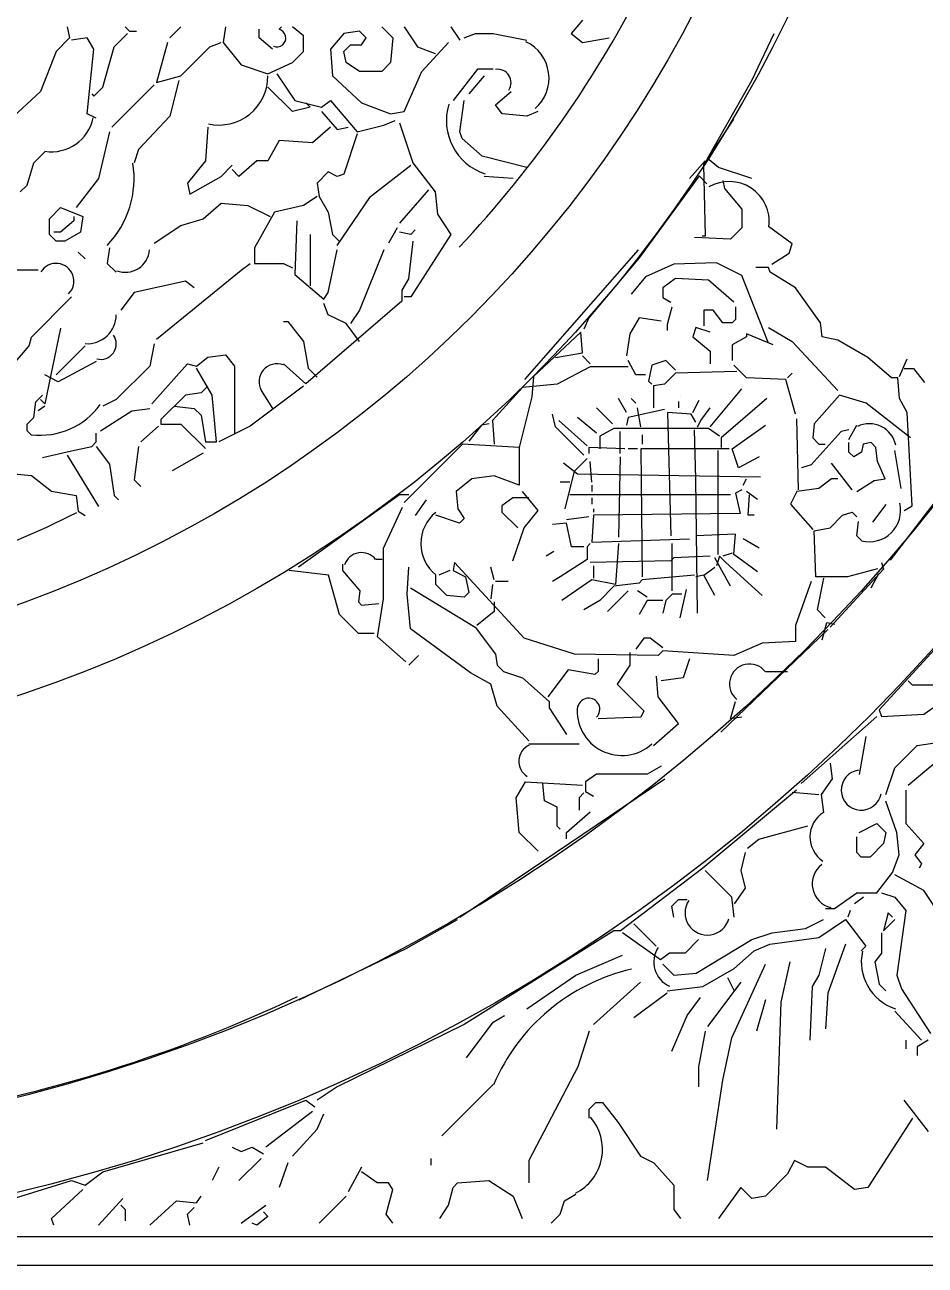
# Model space of a CAD drawing. Extents: x -747684 to -361709, y -438585 to -234743.
# Drawn here: x -372656.3 to -372419.6, y -243027.9 to -242702 of the extents above; entities that cross this region are included whole.
import ezdxf

# ---------------------------------------------------------------- set-up
doc = ezdxf.new("R2010")
doc.units = 0
doc.header["$LTSCALE"] = 100
doc.header["$MEASUREMENT"] = 0
doc.layers.get('0').update_dxf_attribs({"linetype": 'CONTINUOUS'})
for name, color, linetype in [('1', 7, 'CONTINUOUS'), ('2', 1, 'CONTINUOUS'), ('2D', 7, 'CONTINUOUS')]:
    doc.layers.add(name, color=color, linetype=linetype)

msp = doc.modelspace()

# ---------------------------------------------------------------- linework, layer by layer
at = {"color": 8}
msp.add_circle((-372767.14, -242550.53), 322.68, dxfattribs=at)
at = {"layer": '1', "color": 8}
for p, q in [((-372479.42, -242807.59), (-372478.59, -242805.94)), ((-372467.4, -242822.94), (-372466.57, -242821.28)), ((-372507.62, -242838.28), (-372508.45, -242839.11)), ((-372508.45, -242839.11), (-372508.45, -242842.43)), ((-372473.62, -242841.6), (-372474.45, -242844.09)), ((-372471.96, -242843.26), (-372473.62, -242841.6)), ((-372494.77, -242848.65), (-372501.4, -242849.48)), ((-372477.77, -242846.57), (-372479.84, -242846.99)), ((-372501.4, -242849.48), (-372505.13, -242853.21))]:
    msp.add_line(p, q, dxfattribs=at)
at = {"layer": '2', "color": 8}
for p, q in [((-372645.14, -242702.49), (-372644.56, -242705.42)), ((-372629.9, -242702.49), (-372628.72, -242703.66)), ((-372615.23, -242702.49), (-372618.17, -242705.42)), ((-372603.51, -242702.49), (-372604.09, -242706.59)), ((-372588.84, -242702.49), (-372589.43, -242703.07)), ((-372582.98, -242704.83), (-372585.91, -242702.49)), ((-372562.46, -242702.49), (-372559.52, -242705.42)), ((-372556.59, -242702.49), (-372553.07, -242707.76)), ((-372544.28, -242702.49), (-372541.93, -242706.01)), ((-372509.68, -242700.73), (-372512.61, -242704.25)), ((-372644.56, -242705.42), (-372648.07, -242708.94)), ((-372639.86, -242705.42), (-372643.97, -242706.01)), ((-372638.11, -242708.35), (-372639.86, -242705.42)), ((-372632.83, -242707.76), (-372629.31, -242704.25)), ((-372628.72, -242703.66), (-372626.96, -242703.66)), ((-372594.71, -242705.42), (-372594.71, -242703.07)), ((-372591.19, -242708.35), (-372594.71, -242705.42)), ((-372582.98, -242708.94), (-372582.98, -242704.83)), ((-372572.42, -242704.25), (-372575.94, -242708.35)), ((-372568.32, -242703.66), (-372572.42, -242704.25)), ((-372566.56, -242705.42), (-372568.32, -242703.66)), ((-372567.73, -242707.18), (-372566.56, -242705.42)), ((-372559.52, -242705.42), (-372560.11, -242711.87)), ((-372540.76, -242705.42), (-372537.83, -242704.25)), ((-372537.83, -242704.25), (-372533.13, -242704.25)), ((-372533.13, -242704.25), (-372524.34, -242706.01)), ((-372512.61, -242704.25), (-372509.68, -242706.59)), ((-372509.68, -242706.59), (-372502.64, -242705.42)), ((-372465.11, -242716.56), (-372459.24, -242704.25)), ((-372648.07, -242708.94), (-372652.18, -242719.49)), ((-372639.86, -242725.36), (-372638.11, -242708.35)), ((-372635.76, -242718.32), (-372632.83, -242707.76)), ((-372618.75, -242706.59), (-372621.69, -242717.15)), ((-372615.23, -242715.39), (-372607.61, -242707.76)), ((-372607.61, -242707.76), (-372604.68, -242706.59)), ((-372604.09, -242706.59), (-372599.4, -242712.46)), ((-372585.91, -242711.87), (-372582.98, -242708.94)), ((-372575.94, -242708.35), (-372575.36, -242715.39)), ((-372572.42, -242708.94), (-372570.67, -242707.18)), ((-372571.84, -242711.87), (-372572.42, -242708.94)), ((-372570.67, -242707.18), (-372567.73, -242707.18)), ((-372553.07, -242707.76), (-372548.38, -242709.52)), ((-372551.9, -242714.22), (-372544.86, -242706.59)), ((-372592.36, -242714.8), (-372585.91, -242711.87)), ((-372568.32, -242714.22), (-372571.84, -242711.87)), ((-372560.11, -242711.87), (-372562.46, -242714.22)), ((-372621.69, -242717.15), (-372615.23, -242715.39)), ((-372599.4, -242712.46), (-372592.36, -242714.8)), ((-372590.02, -242714.8), (-372585.33, -242721.84)), ((-372575.36, -242715.39), (-372567.73, -242722.43)), ((-372562.46, -242714.22), (-372568.32, -242714.22)), ((-372556.59, -242724.77), (-372551.9, -242714.22)), ((-372537.24, -242713.63), (-372543.69, -242721.84)), ((-372535.48, -242715.39), (-372539.58, -242720.08)), ((-372533.13, -242713.63), (-372537.24, -242713.63)), ((-372638.11, -242720.67), (-372635.76, -242718.32)), ((-372622.27, -242717.73), (-372633.41, -242728.88)), ((-372615.82, -242716.56), (-372618.17, -242725.94)), ((-372585.91, -242724.77), (-372592.36, -242718.32)), ((-372476.84, -242737.09), (-372465.11, -242716.56)), ((-372652.18, -242719.49), (-372660.39, -242727.12)), ((-372638.69, -242720.08), (-372638.11, -242720.67)), ((-372585.33, -242721.84), (-372578.29, -242723.6)), ((-372578.29, -242723.6), (-372575.94, -242721.84)), ((-372575.94, -242721.84), (-372568.91, -242730.05)), ((-372541.93, -242730.05), (-372540.76, -242721.84)), ((-372532.55, -242723.01), (-372528.44, -242719.49)), ((-372637.52, -242726.53), (-372639.86, -242725.36)), ((-372581.22, -242723.6), (-372585.91, -242724.77)), ((-372582.39, -242722.43), (-372581.22, -242723.6)), ((-372578.29, -242724.77), (-372574.18, -242729.46)), ((-372567.73, -242722.43), (-372560.11, -242725.36)), ((-372560.11, -242725.36), (-372556.59, -242724.77)), ((-372530.79, -242725.36), (-372532.55, -242723.01)), ((-372524.34, -242725.94), (-372530.79, -242725.36)), ((-372521.41, -242724.77), (-372524.34, -242725.94)), ((-372618.17, -242725.94), (-372626.38, -242734.74)), ((-372568.91, -242730.05), (-372561.87, -242728.29)), ((-372561.87, -242728.29), (-372558.94, -242727.12)), ((-372557.76, -242727.7), (-372554.25, -242738.26)), ((-372477.77, -242738.76), (-372469.89, -242726.73)), ((-372634, -242730.05), (-372636.93, -242742.36)), ((-372608.2, -242728.88), (-372608.78, -242737.67)), ((-372575.94, -242728.88), (-372580.63, -242732.98)), ((-372574.18, -242729.46), (-372571.25, -242728.88)), ((-372568.91, -242730.64), (-372572.42, -242741.19)), ((-372541.34, -242731.81), (-372541.93, -242730.05)), ((-372536.07, -242736.5), (-372541.34, -242731.81)), ((-372626.38, -242734.74), (-372627.55, -242738.26)), ((-372589.43, -242732.39), (-372592.36, -242737.67)), ((-372580.63, -242732.98), (-372589.43, -242732.39)), ((-372655.7, -242744.12), (-372653.94, -242738.26)), ((-372653.94, -242738.26), (-372651.01, -242735.33)), ((-372608.78, -242737.67), (-372613.47, -242743.54)), ((-372595.3, -242737.67), (-372599.99, -242741.78)), ((-372592.36, -242737.67), (-372595.3, -242737.67)), ((-372554.25, -242738.26), (-372548.38, -242745.88)), ((-372524.34, -242739.43), (-372536.07, -242736.5)), ((-372481.53, -242742.36), (-372477.42, -242737.67)), ((-372473.9, -242739.43), (-372476.84, -242737.09)), ((-372604.68, -242741.78), (-372601.75, -242738.85)), ((-372599.99, -242741.78), (-372601.75, -242740.02)), ((-372576.53, -242740.6), (-372579.46, -242743.54)), ((-372574.18, -242741.78), (-372576.53, -242740.6)), ((-372572.42, -242741.19), (-372574.18, -242741.78)), ((-372565.39, -242747.06), (-372554.83, -242738.85)), ((-372479.01, -242741.66), (-372494.77, -242763.22)), ((-372476.94, -242743.74), (-372479.01, -242741.66)), ((-372477.35, -242757.42), (-372477.77, -242738.76)), ((-372465.11, -242742.36), (-372473.9, -242739.43)), ((-372657.46, -242745.88), (-372655.7, -242744.12)), ((-372636.93, -242742.36), (-372642.8, -242749.99)), ((-372613.47, -242743.54), (-372612.89, -242746.47)), ((-372612.89, -242746.47), (-372604.68, -242741.78)), ((-372579.46, -242743.54), (-372578.88, -242747.06)), ((-372527.86, -242742.36), (-372535.48, -242741.78)), ((-372472.79, -242742.91), (-372472.37, -242744.98)), ((-372472.37, -242744.98), (-372467.81, -242750.37)), ((-372579.46, -242747.06), (-372582.98, -242749.4)), ((-372578.88, -242747.06), (-372576.53, -242751.16)), ((-372574.18, -242759.96), (-372565.39, -242747.06)), ((-372550.14, -242745.3), (-372557.76, -242754.09)), ((-372548.38, -242745.88), (-372547.79, -242751.75)), ((-372649.83, -242752.92), (-372646.9, -242749.99)), ((-372646.9, -242749.99), (-372641.04, -242752.33)), ((-372609.37, -242752.92), (-372604.68, -242748.81)), ((-372604.68, -242748.81), (-372597.64, -242749.4)), ((-372597.64, -242749.4), (-372591.78, -242752.33)), ((-372590.6, -242751.16), (-372595.88, -242760.54)), ((-372582.98, -242749.4), (-372590.6, -242751.16)), ((-372576.53, -242751.16), (-372575.36, -242757.02)), ((-372467.81, -242750.37), (-372467.81, -242755.35)), ((-372649.83, -242757.02), (-372649.83, -242752.92)), ((-372643.38, -242753.51), (-372646.9, -242756.44)), ((-372643.38, -242752.33), (-372643.38, -242753.51)), ((-372641.04, -242752.33), (-372641.62, -242756.44)), ((-372622.27, -242759.37), (-372615.23, -242754.68)), ((-372615.23, -242754.68), (-372609.37, -242752.92)), ((-372584.74, -242753.51), (-372585.33, -242767.58)), ((-372547.79, -242751.75), (-372544.28, -242757.02)), ((-372648.07, -242758.78), (-372649.83, -242757.02)), ((-372646.9, -242756.44), (-372648.66, -242756.44)), ((-372641.62, -242756.44), (-372645.73, -242758.78)), ((-372581.22, -242757.02), (-372581.22, -242770.51)), ((-372575.36, -242757.02), (-372573.6, -242758.78)), ((-372558.35, -242755.27), (-372560.7, -242759.37)), ((-372554.83, -242757.02), (-372557.76, -242756.44)), ((-372553.66, -242755.85), (-372554.83, -242757.02)), ((-372544.28, -242757.02), (-372554.83, -242773.44)), ((-372470.72, -242758.25), (-372480.25, -242757.83)), ((-372478.18, -242757.42), (-372477.35, -242757.42)), ((-372467.81, -242755.35), (-372470.72, -242758.25)), ((-372454.54, -242759.49), (-372460.76, -242754.93)), ((-372645.73, -242758.78), (-372648.07, -242758.78)), ((-372634, -242760.54), (-372634.59, -242764.65)), ((-372595.88, -242760.54), (-372595.88, -242764.65)), ((-372576.53, -242772.27), (-372574.18, -242761.13)), ((-372561.87, -242761.13), (-372568.32, -242776.96)), ((-372554.25, -242758.78), (-372555.42, -242768.75)), ((-372495.02, -242761.13), (-372524.92, -242795.14)), ((-372455.37, -242761.98), (-372454.54, -242759.49)), ((-372642.21, -242761.72), (-372640.45, -242763.48)), ((-372494.77, -242763.22), (-372508.04, -242778.98)), ((-372474.45, -242764.47), (-372485.64, -242764.88)), ((-372467.81, -242767.79), (-372474.45, -242764.47)), ((-372459.93, -242764.88), (-372455.37, -242761.98)), ((-372652.77, -242766.41), (-372659.8, -242766.41)), ((-372634.59, -242764.65), (-372632.24, -242766.99)), ((-372621.69, -242784.59), (-372599.4, -242766.41)), ((-372599.4, -242766.41), (-372597.05, -242764.65)), ((-372595.88, -242764.65), (-372588.26, -242764.65)), ((-372588.26, -242764.65), (-372585.91, -242765.82)), ((-372585.33, -242767.58), (-372577.7, -242774.03)), ((-372485.64, -242764.88), (-372493.11, -242768.2)), ((-372460.76, -242785.62), (-372467.81, -242767.79)), ((-372460.76, -242765.71), (-372464.08, -242765.71)), ((-372460.35, -242766.96), (-372460.76, -242765.71)), ((-372453.71, -242771.1), (-372460.35, -242766.96)), ((-372614.06, -242769.34), (-372627.55, -242772.27)), ((-372611.72, -242771.1), (-372614.06, -242769.34)), ((-372555.42, -242768.75), (-372557.18, -242771.69)), ((-372493.11, -242768.2), (-372496.84, -242772.76)), ((-372485.23, -242768.62), (-372488.55, -242771.1)), ((-372488.55, -242771.1), (-372488.55, -242773.59)), ((-372476.52, -242769.03), (-372485.23, -242768.62)), ((-372469.89, -242774.84), (-372476.52, -242769.03)), ((-372447.08, -242780.23), (-372453.71, -242771.1)), ((-372654.53, -242784), (-372643.97, -242773.44)), ((-372627.55, -242772.27), (-372631.07, -242776.96)), ((-372577.7, -242774.03), (-372576.53, -242772.27)), ((-372557.18, -242771.69), (-372557.18, -242774.62)), ((-372554.83, -242773.44), (-372556.59, -242773.44)), ((-372488.55, -242773.59), (-372486.47, -242774.84)), ((-372557.18, -242774.62), (-372582.39, -242796.32)), ((-372576.53, -242778.14), (-372577.7, -242775.2)), ((-372568.32, -242776.96), (-372570.67, -242780.48)), ((-372487.3, -242780.64), (-372486.06, -242776.08)), ((-372475.28, -242776.91), (-372477.77, -242776.91)), ((-372477.77, -242776.91), (-372477.77, -242781.06)), ((-372472.79, -242780.23), (-372475.28, -242776.91)), ((-372469.47, -242776.08), (-372469.47, -242779.4)), ((-372588.26, -242779.9), (-372587.09, -242779.9)), ((-372587.09, -242779.9), (-372582.98, -242785.17)), ((-372571.84, -242780.48), (-372576.53, -242778.14)), ((-372568.32, -242785.17), (-372571.84, -242780.48)), ((-372508.04, -242778.98), (-372509.28, -242781.89)), ((-372494.77, -242778.98), (-372497.25, -242783.13)), ((-372488.96, -242779.81), (-372494.77, -242778.98)), ((-372487.3, -242782.3), (-372487.3, -242780.64)), ((-372470.3, -242780.23), (-372472.79, -242780.23)), ((-372469.47, -242779.4), (-372470.3, -242780.23)), ((-372446.67, -242783.96), (-372447.08, -242780.23)), ((-372655.11, -242786.35), (-372654.53, -242784)), ((-372646.9, -242781.65), (-372651.01, -242801.59)), ((-372510.11, -242782.71), (-372522.55, -242794.33)), ((-372509.69, -242788.11), (-372510.11, -242782.71)), ((-372497.25, -242783.13), (-372498.08, -242788.93)), ((-372479.84, -242781.47), (-372480.67, -242783.96)), ((-372480.67, -242783.96), (-372476.11, -242787.69)), ((-372476.11, -242782.71), (-372479.84, -242781.47)), ((-372466.57, -242783.96), (-372470.3, -242786.03)), ((-372466.57, -242783.13), (-372466.57, -242783.96)), ((-372459.52, -242786.03), (-372466.57, -242783.13)), ((-372460.76, -242781.47), (-372454.54, -242785.2)), ((-372442.52, -242784.79), (-372446.67, -242783.96)), ((-372663.32, -242795.73), (-372655.11, -242786.35)), ((-372640.45, -242786.35), (-372648.07, -242793.97)), ((-372622.27, -242785.76), (-372623.44, -242791.62)), ((-372582.98, -242785.17), (-372581.81, -242792.21)), ((-372470.3, -242786.03), (-372470.3, -242790.18)), ((-372454.54, -242785.2), (-372442.52, -242798.06)), ((-372434.64, -242789.35), (-372442.52, -242784.79)), ((-372637.52, -242790.45), (-372647.49, -242795.73)), ((-372611.13, -242791.62), (-372608.2, -242789.28)), ((-372608.2, -242789.28), (-372603.51, -242788.69)), ((-372603.51, -242788.69), (-372601.16, -242791.62)), ((-372516.74, -242789.35), (-372509.69, -242788.11)), ((-372507.62, -242791.01), (-372509.69, -242788.93)), ((-372495.6, -242793.91), (-372497.67, -242790.18)), ((-372487.72, -242790.18), (-372491.45, -242791.42)), ((-372485.23, -242792.67), (-372487.72, -242790.18)), ((-372476.11, -242787.69), (-372476.11, -242791.01)), ((-372428.42, -242794.74), (-372434.64, -242789.35)), ((-372426.35, -242794.33), (-372424.27, -242789.76)), ((-372623.44, -242791.62), (-372632.24, -242800.42)), ((-372622.86, -242801.59), (-372613.47, -242791.04)), ((-372613.47, -242791.04), (-372611.13, -242791.62)), ((-372607.02, -242799.25), (-372611.13, -242792.21)), ((-372601.16, -242791.62), (-372601.16, -242809.22)), ((-372582.39, -242796.32), (-372588.26, -242791.04)), ((-372581.81, -242792.21), (-372579.46, -242794.56)), ((-372507.62, -242791.84), (-372516.33, -242796.4)), ((-372497.67, -242791.84), (-372507.62, -242791.84)), ((-372493.11, -242793.91), (-372495.6, -242793.91)), ((-372491.45, -242791.42), (-372492.28, -242795.57)), ((-372485.23, -242793.5), (-372488.13, -242796.4)), ((-372469.06, -242793.08), (-372485.23, -242793.5)), ((-372466.57, -242794.74), (-372469.89, -242791.42)), ((-372454.54, -242793.5), (-372455.79, -242794.74)), ((-372425.1, -242792.25), (-372422.61, -242792.25)), ((-372422.61, -242792.25), (-372419.71, -242795.98)), ((-372647.49, -242795.73), (-372651.01, -242793.97)), ((-372608.2, -242796.9), (-372609.96, -242798.66)), ((-372582.98, -242796.9), (-372597.05, -242807.46)), ((-372516.33, -242796.4), (-372525.45, -242797.23)), ((-372522.55, -242794.33), (-372522.96, -242799.72)), ((-372492.28, -242795.57), (-372491.45, -242796.4)), ((-372488.13, -242796.4), (-372491.03, -242796.81)), ((-372491.03, -242796.81), (-372491.03, -242802.62)), ((-372456.2, -242795.15), (-372466.57, -242794.74)), ((-372453.71, -242804.28), (-372456.2, -242795.15)), ((-372392.39, -242795.14), (-372428.75, -242842.64)), ((-372426.76, -242794.74), (-372428.42, -242794.74)), ((-372426.35, -242800.13), (-372426.76, -242794.74)), ((-372653.35, -242801.01), (-372651.59, -242799.25)), ((-372651.01, -242801.59), (-372652.18, -242800.42)), ((-372632.24, -242800.42), (-372635.76, -242802.18)), ((-372614.06, -242799.25), (-372620.51, -242805.7)), ((-372609.96, -242798.66), (-372614.06, -242799.25)), ((-372605.85, -242811.56), (-372607.02, -242799.25)), ((-372594.12, -242798.07), (-372591.19, -242802.77)), ((-372525.45, -242797.23), (-372533.33, -242805.94)), ((-372522.96, -242799.72), (-372526.28, -242812.99)), ((-372498.08, -242803.86), (-372500.16, -242800.13)), ((-372495.6, -242801.37), (-372496.84, -242800.13)), ((-372483.99, -242799.72), (-372483.99, -242799.72)), ((-372476.11, -242807.59), (-372467.81, -242797.64)), ((-372461.18, -242800.13), (-372473.2, -242810.5)), ((-372442.1, -242799.3), (-372448.74, -242806.77)), ((-372435.05, -242801.37), (-372442.1, -242799.3)), ((-372424.27, -242803.86), (-372426.35, -242800.13)), ((-372653.94, -242805.11), (-372653.35, -242801.01)), ((-372651.01, -242802.18), (-372652.77, -242803.35)), ((-372636.35, -242808.63), (-372628.14, -242803.35)), ((-372628.14, -242803.35), (-372623.44, -242802.77)), ((-372616.99, -242802.18), (-372611.72, -242802.77)), ((-372611.72, -242802.77), (-372609.96, -242804.53)), ((-372501.82, -242806.77), (-372505.96, -242802.62)), ((-372488.13, -242803.03), (-372497.67, -242805.11)), ((-372494.35, -242807.59), (-372495.18, -242802.62)), ((-372484.4, -242800.96), (-372484.4, -242802.62)), ((-372480.67, -242803.86), (-372479.01, -242800.55)), ((-372478.59, -242805.94), (-372476.11, -242802.62)), ((-372423.44, -242810.5), (-372435.05, -242801.37)), ((-372655.7, -242806.87), (-372653.94, -242805.11)), ((-372655.7, -242808.63), (-372655.7, -242806.87)), ((-372620.51, -242805.7), (-372620.51, -242806.87)), ((-372620.51, -242806.87), (-372615.23, -242806.87)), ((-372615.23, -242806.87), (-372608.78, -242813.32)), ((-372609.96, -242804.53), (-372608.78, -242811.56)), ((-372534.16, -242806.77), (-372536.23, -242807.18)), ((-372533.33, -242805.94), (-372532.92, -242812.16)), ((-372516.74, -242807.59), (-372517.57, -242804.28)), ((-372508.45, -242812.57), (-372515.91, -242805.94)), ((-372505.96, -242809.25), (-372510.94, -242805.11)), ((-372497.67, -242805.11), (-372498.08, -242807.18)), ((-372481.08, -242804.28), (-372487.3, -242803.86)), ((-372487.3, -242803.86), (-372486.47, -242836.21)), ((-372479.84, -242806.35), (-372481.08, -242804.28)), ((-372452.89, -242824.18), (-372453.3, -242805.52)), ((-372448.74, -242806.77), (-372449.15, -242810.5)), ((-372423.03, -242828.33), (-372424.27, -242803.86)), ((-372654.53, -242809.8), (-372655.7, -242808.63)), ((-372637.52, -242811.56), (-372637.52, -242809.22)), ((-372621.1, -242807.46), (-372625.79, -242811.56)), ((-372597.05, -242807.46), (-372605.26, -242811.56)), ((-372536.23, -242807.18), (-372539.55, -242811.33)), ((-372509.28, -242815.06), (-372516.74, -242807.59)), ((-372501.4, -242808.01), (-372505.13, -242810.08)), ((-372505.13, -242810.08), (-372505.13, -242813.4)), ((-372476.52, -242808.01), (-372501.4, -242808.01)), ((-372499.74, -242814.64), (-372499.74, -242808.84)), ((-372493.94, -242809.67), (-372493.94, -242812.16)), ((-372479.84, -242821.28), (-372480.25, -242808.42)), ((-372473.62, -242810.08), (-372476.52, -242808.01)), ((-372470.3, -242813.4), (-372461.59, -242807.18)), ((-372441.69, -242808.84), (-372449.57, -242817.55)), ((-372439.62, -242808.42), (-372441.69, -242808.84)), ((-372439.62, -242810.91), (-372437.54, -242807.18)), ((-372643.97, -242813.91), (-372638.69, -242812.74)), ((-372638.69, -242812.74), (-372637.52, -242811.56)), ((-372637.52, -242812.74), (-372634, -242817.43)), ((-372626.38, -242812.74), (-372627.55, -242821.53)), ((-372608.78, -242811.56), (-372605.85, -242811.56)), ((-372541.21, -242812.16), (-372556.55, -242827.5)), ((-372526.28, -242812.99), (-372541.21, -242812.16)), ((-372526.28, -242812.99), (-372526.28, -242822.94)), ((-372508.04, -242812.99), (-372508.04, -242814.64)), ((-372498.5, -242813.4), (-372508.04, -242812.99)), ((-372495.18, -242813.4), (-372497.67, -242813.4)), ((-372494.35, -242813.4), (-372493.94, -242846.99)), ((-372471.13, -242813.4), (-372494.35, -242813.4)), ((-372473.2, -242810.5), (-372473.2, -242812.99)), ((-372468.64, -242818.38), (-372470.3, -242813.4)), ((-372449.15, -242810.5), (-372447.49, -242812.16)), ((-372447.49, -242812.16), (-372445.84, -242812.16)), ((-372439.62, -242814.23), (-372439.62, -242811.74)), ((-372435.88, -242812.16), (-372436.3, -242814.23)), ((-372433.81, -242811.74), (-372435.88, -242812.16)), ((-372432.57, -242812.99), (-372433.81, -242811.74)), ((-372432.15, -242816.72), (-372432.57, -242812.99)), ((-372651.59, -242815.67), (-372643.97, -242813.91)), ((-372645.14, -242815.08), (-372636.93, -242828.57)), ((-372609.37, -242814.49), (-372617.58, -242819.19)), ((-372511.77, -242819.21), (-372508.45, -242815.89)), ((-372507.21, -242822.11), (-372507.62, -242816.72)), ((-372499.74, -242815.47), (-372500.16, -242836.62)), ((-372474.03, -242841.18), (-372474.03, -242813.81)), ((-372463.25, -242815.47), (-372468.64, -242818.38)), ((-372438.37, -242815.47), (-372439.62, -242814.23)), ((-372436.3, -242814.23), (-372438.37, -242815.47)), ((-372430.08, -242821.28), (-372432.15, -242816.72)), ((-372425.93, -242823.77), (-372427.59, -242813.81)), ((-372660.98, -242819.77), (-372654.53, -242820.36)), ((-372634, -242817.43), (-372632.83, -242825.64)), ((-372510.94, -242820.03), (-372514.67, -242817.13)), ((-372514.26, -242829.16), (-372511.77, -242819.21)), ((-372449.57, -242817.55), (-372452.06, -242818.38)), ((-372438.79, -242824.18), (-372444.18, -242817.13)), ((-372654.53, -242820.36), (-372649.25, -242824.46)), ((-372627.55, -242821.53), (-372625.79, -242823.29)), ((-372538.72, -242821.28), (-372542.87, -242824.6)), ((-372532.92, -242820.45), (-372538.72, -242821.28)), ((-372526.28, -242822.94), (-372532.92, -242820.45)), ((-372513.01, -242822.11), (-372515.5, -242822.11)), ((-372462.84, -242820.86), (-372510.94, -242820.03)), ((-372507.21, -242822.94), (-372507.21, -242824.6)), ((-372479.42, -242856.53), (-372479.84, -242821.28)), ((-372444.18, -242821.28), (-372447.49, -242823.77)), ((-372442.52, -242821.28), (-372444.18, -242821.28)), ((-372437.54, -242824.6), (-372432.98, -242821.69)), ((-372432.98, -242821.69), (-372430.08, -242821.28)), ((-372649.25, -242824.46), (-372642.8, -242825.64)), ((-372642.8, -242825.64), (-372642.21, -242829.74)), ((-372632.83, -242825.64), (-372631.65, -242826.81)), ((-372557.8, -242825.43), (-372584.34, -242844.5)), ((-372555.31, -242825.43), (-372557.8, -242825.43)), ((-372542.87, -242824.6), (-372542.45, -242829.16)), ((-372527.94, -242826.25), (-372530.84, -242828.33)), ((-372523.79, -242826.25), (-372527.94, -242826.25)), ((-372521.31, -242829.57), (-372525.45, -242824.6)), ((-372470.72, -242825.43), (-372513.01, -242825.43)), ((-372507.21, -242826.25), (-372507.21, -242827.91)), ((-372467.81, -242824.18), (-372469.47, -242825.01)), ((-372469.47, -242825.01), (-372468.23, -242830.4)), ((-372463.67, -242826.67), (-372466.57, -242824.6)), ((-372466.15, -242830.82), (-372465.74, -242825.43)), ((-372453.3, -242824.6), (-372454.96, -242827.91)), ((-372447.49, -242823.77), (-372453.3, -242824.6)), ((-372642.21, -242829.74), (-372640.45, -242830.91)), ((-372561.94, -242839.52), (-372556.97, -242828.74)), ((-372550.73, -242826.81), (-372553.66, -242830.91)), ((-372542.45, -242829.16), (-372540.79, -242831.65)), ((-372530.84, -242828.33), (-372530.84, -242829.99)), ((-372525.04, -242834.13), (-372521.31, -242829.57)), ((-372506.79, -242829.16), (-372506.79, -242829.99)), ((-372454.96, -242827.91), (-372449.15, -242834.55)), ((-372429.92, -242827.98), (-372433.44, -242832.67)), ((-372425.1, -242829.57), (-372423.03, -242828.33)), ((-372542.04, -242832.89), (-372548.26, -242830.82)), ((-372540.79, -242831.65), (-372542.04, -242832.89)), ((-372530.84, -242829.99), (-372526.7, -242834.13)), ((-372513.84, -242832.89), (-372517.57, -242833.3)), ((-372514.26, -242829.99), (-372514.26, -242829.99)), ((-372508.04, -242831.23), (-372513.84, -242832.06)), ((-372512.6, -242839.11), (-372513.84, -242832.89)), ((-372506.79, -242830.82), (-372507.21, -242837.87)), ((-372468.23, -242830.4), (-372506.79, -242830.82)), ((-372464.5, -242830.82), (-372466.15, -242830.82)), ((-372444.59, -242834.13), (-372441.27, -242830.82)), ((-372441.27, -242830.82), (-372438.79, -242829.99)), ((-372438.79, -242829.99), (-372437.54, -242831.23)), ((-372437.54, -242836.21), (-372437.13, -242832.47)), ((-372527.94, -242842.84), (-372525.04, -242834.13)), ((-372469.47, -242835.79), (-372479.84, -242836.21)), ((-372469.89, -242841.18), (-372469.47, -242835.79)), ((-372448.74, -242834.96), (-372444.59, -242834.13)), ((-372448.32, -242846.99), (-372448.74, -242834.96)), ((-372436.3, -242837.45), (-372437.54, -242836.21)), ((-372561.94, -242852.79), (-372561.94, -242839.52)), ((-372514.67, -242839.52), (-372514.67, -242839.52)), ((-372513.43, -242839.11), (-372513.43, -242839.11)), ((-372509.28, -242839.11), (-372512.6, -242839.11)), ((-372507.21, -242837.87), (-372481.5, -242837.04)), ((-372500.16, -242838.28), (-372500.99, -242849.06)), ((-372486.06, -242850.72), (-372486.06, -242838.28)), ((-372463.25, -242839.52), (-372467.4, -242837.04)), ((-372562.36, -242842.43), (-372564.02, -242842.43)), ((-372517.16, -242840.35), (-372519.23, -242841.6)), ((-372515.91, -242839.94), (-372515.91, -242839.94)), ((-372508.45, -242842.43), (-372515.5, -242846.99)), ((-372485.64, -242842.01), (-372486.47, -242842.84)), ((-372476.11, -242841.6), (-372485.64, -242842.01)), ((-372470.72, -242849.48), (-372474.86, -242842.01)), ((-372470.3, -242840.77), (-372472.79, -242841.6)), ((-372463.67, -242845.74), (-372469.89, -242841.18)), ((-372576.46, -242846.57), (-372586.82, -242845.33)), ((-372572.72, -242843.67), (-372572.72, -242845.33)), ((-372572.72, -242845.33), (-372568.16, -242850.72)), ((-372555.72, -242851.55), (-372555.31, -242844.5)), ((-372544.53, -242845.33), (-372547.43, -242846.57)), ((-372543.28, -242843.26), (-372543.7, -242845.33)), ((-372543.7, -242845.33), (-372540.38, -242846.99)), ((-372525.04, -242863.16), (-372543.28, -242843.26)), ((-372532.92, -242847.82), (-372533.75, -242844.5)), ((-372486.47, -242842.84), (-372507.62, -242843.26)), ((-372506.79, -242844.09), (-372506.79, -242847.4)), ((-372477.77, -242846.57), (-372474.86, -242844.5)), ((-372462.42, -242851.96), (-372471.96, -242843.26)), ((-372430.51, -242844.99), (-372444.58, -242860.24)), ((-372432.15, -242844.91), (-372440.03, -242846.99)), ((-372431.1, -242843.23), (-372430.51, -242844.99)), ((-372573.55, -242856.94), (-372576.46, -242846.57)), ((-372548.26, -242849.06), (-372548.26, -242846.57)), ((-372545.36, -242851.96), (-372548.26, -242849.06)), ((-372540.38, -242846.99), (-372539.55, -242851.13)), ((-372533.33, -242849.06), (-372533.75, -242852.79)), ((-372529.18, -242848.23), (-372532.5, -242848.23)), ((-372515.5, -242846.99), (-372517.57, -242848.23)), ((-372507.21, -242847.82), (-372515.09, -242853.21)), ((-372500.99, -242849.06), (-372507.21, -242847.82)), ((-372493.94, -242847.82), (-372494.77, -242848.65)), ((-372480.25, -242846.57), (-372493.94, -242847.82)), ((-372474.86, -242851.96), (-372477.77, -242846.57)), ((-372449.57, -242848.23), (-372453.71, -242859.84)), ((-372440.03, -242846.99), (-372448.32, -242846.99)), ((-372447.91, -242855.7), (-372446.25, -242847.4)), ((-372433.81, -242849.89), (-372431.74, -242846.16)), ((-372400.01, -242847.33), (-372431.68, -242881.93)), ((-372568.16, -242850.72), (-372568.58, -242853.62)), ((-372554.89, -242860.67), (-372555.72, -242851.55)), ((-372554.89, -242849.89), (-372537.89, -242860.26)), ((-372540.79, -242852.38), (-372545.36, -242851.96)), ((-372539.55, -242851.13), (-372540.79, -242852.38)), ((-372497.67, -242850.72), (-372503.06, -242856.11)), ((-372492.69, -242852.38), (-372495.18, -242850.72)), ((-372486.06, -242851.55), (-372487.72, -242853.21)), ((-372483.57, -242851.55), (-372486.06, -242851.55)), ((-372483.99, -242857.77), (-372482.33, -242850.31)), ((-372568.58, -242853.62), (-372567.75, -242854.45)), ((-372567.75, -242854.45), (-372563.19, -242854.04)), ((-372563.6, -242862.75), (-372561.94, -242852.79)), ((-372532.92, -242853.62), (-372532.92, -242853.62)), ((-372532.92, -242853.62), (-372532.92, -242856.11)), ((-372505.13, -242853.21), (-372509.28, -242855.7)), ((-372492.69, -242853.21), (-372494.77, -242856.94)), ((-372488.55, -242853.21), (-372492.69, -242853.21)), ((-372487.72, -242853.21), (-372488.55, -242856.53)), ((-372445.84, -242857.77), (-372447.91, -242855.7)), ((-372568.58, -242861.92), (-372573.55, -242856.94)), ((-372532.92, -242856.11), (-372537.48, -242859.84)), ((-372446.67, -242863.57), (-372445.42, -242859.01)), ((-372445.42, -242859.01), (-372443.35, -242859.43)), ((-372564.43, -242861.92), (-372568.58, -242861.92)), ((-372539.14, -242872.28), (-372554.89, -242860.67)), ((-372537.89, -242860.26), (-372532.5, -242867.31)), ((-372445.17, -242860.82), (-372473.32, -242887.8)), ((-372453.71, -242859.84), (-372453.71, -242863.99)), ((-372556.14, -242869.38), (-372563.6, -242862.75)), ((-372511.77, -242867.31), (-372525.04, -242863.16)), ((-372493.52, -242863.16), (-372495.6, -242866.06)), ((-372491.86, -242863.16), (-372493.52, -242863.16)), ((-372488.55, -242865.65), (-372491.86, -242863.16)), ((-372462.42, -242864.4), (-372469.89, -242867.72)), ((-372453.71, -242863.99), (-372462.42, -242864.4)), ((-372552.82, -242867.72), (-372555.31, -242870.21)), ((-372532.5, -242867.31), (-372532.09, -242870.21)), ((-372489.79, -242867.72), (-372511.77, -242867.31)), ((-372505.55, -242868.55), (-372505.55, -242871.87)), ((-372497.25, -242866.89), (-372497.25, -242870.21)), ((-372488.55, -242866.48), (-372489.79, -242867.72)), ((-372469.89, -242867.72), (-372488.55, -242866.48)), ((-372481.5, -242868.55), (-372483.16, -242873.53)), ((-372555.31, -242871.04), (-372555.31, -242871.04)), ((-372532.09, -242870.21), (-372530.43, -242871.87)), ((-372530.43, -242871.87), (-372525.45, -242873.53)), ((-372513.43, -242871.45), (-372518.82, -242878.5)), ((-372506.38, -242872.7), (-372513.43, -242871.45)), ((-372505.55, -242871.87), (-372506.38, -242872.7)), ((-372497.25, -242870.21), (-372500.57, -242875.19)), ((-372461.59, -242871.87), (-372455.79, -242871.87)), ((-372533.75, -242875.19), (-372539.14, -242872.28)), ((-372532.09, -242880.99), (-372533.75, -242875.19)), ((-372525.45, -242873.53), (-372518.4, -242879.75)), ((-372500.57, -242875.19), (-372493.52, -242882.23)), ((-372489.79, -242878.5), (-372490.21, -242873.11)), ((-372483.16, -242873.53), (-372488.96, -242874.36)), ((-372422.89, -242875.48), (-372424.06, -242874.31)), ((-372484.4, -242885.55), (-372489.79, -242878.5)), ((-372415.26, -242875.48), (-372422.89, -242875.48)), ((-372523.79, -242890.11), (-372532.09, -242880.99)), ((-372518.4, -242879.75), (-372518.4, -242881.41)), ((-372518.4, -242881.41), (-372513.84, -242888.45)), ((-372470.72, -242884.31), (-372469.47, -242879.75)), ((-372419.95, -242883.11), (-372415.85, -242880.18)), ((-372494.35, -242883.89), (-372505.55, -242884.31)), ((-372493.52, -242882.23), (-372494.35, -242883.89)), ((-372467.81, -242883.89), (-372470.72, -242884.31)), ((-372432.27, -242883.69), (-372452.21, -242901.29)), ((-372431.68, -242881.93), (-372431.1, -242883.69)), ((-372431.1, -242883.69), (-372419.95, -242883.11)), ((-372491.03, -242891.36), (-372484.4, -242885.55)), ((-372510.52, -242890.94), (-372523.79, -242890.94)), ((-372435.2, -242888.97), (-372436.96, -242898.94)), ((-372427.58, -242897.18), (-372421.71, -242891.32)), ((-372421.71, -242891.32), (-372413.5, -242890.14)), ((-372488.96, -242896.75), (-372492.69, -242898.82)), ((-372444.58, -242896.01), (-372444, -242900.11)), ((-372429.92, -242904.22), (-372427.58, -242897.18)), ((-372416.43, -242895.42), (-372424.06, -242901.87)), ((-372527.11, -242905.04), (-372524.62, -242900.89)), ((-372524.62, -242900.89), (-372509.69, -242901.72)), ((-372519.65, -242905.87), (-372520.06, -242901.31)), ((-372505.96, -242898.82), (-372508.87, -242900.89)), ((-372508.87, -242900.89), (-372508.87, -242903.38)), ((-372492.69, -242898.82), (-372505.96, -242898.82)), ((-372444, -242900.11), (-372446.93, -242904.22)), ((-372509.28, -242903.8), (-372510.52, -242905.04)), ((-372508.87, -242903.38), (-372506.79, -242904.63)), ((-372453.38, -242903.05), (-372478.01, -242923.57)), ((-372454.55, -242903.63), (-372447.52, -242904.22)), ((-372446.93, -242904.22), (-372446.34, -242908.91)), ((-372424.64, -242903.05), (-372424.64, -242911.84)), ((-372526.28, -242914.16), (-372527.11, -242905.04)), ((-372516.33, -242907.53), (-372519.65, -242905.87)), ((-372516.33, -242912.51), (-372516.33, -242907.53)), ((-372510.52, -242905.04), (-372510.52, -242908.36)), ((-372426.99, -242914.19), (-372429.92, -242905.98)), ((-372513.84, -242914.16), (-372507.62, -242908.77)), ((-372521.31, -242919.14), (-372526.28, -242914.16)), ((-372515.5, -242913.33), (-372516.33, -242912.51)), ((-372513.84, -242915.82), (-372513.84, -242914.16)), ((-372463.35, -242915.95), (-372450.45, -242912.43)), ((-372436.96, -242914.19), (-372432.27, -242911.84)), ((-372432.27, -242911.84), (-372429.92, -242914.19)), ((-372429.92, -242914.19), (-372430.51, -242917.12)), ((-372426.4, -242920.05), (-372426.99, -242914.19)), ((-372424.64, -242911.84), (-372419.95, -242917.12)), ((-372466.28, -242918.29), (-372463.35, -242915.95)), ((-372437.55, -242919.47), (-372437.55, -242915.36)), ((-372430.51, -242917.12), (-372434.03, -242920.64)), ((-372419.95, -242917.12), (-372422.3, -242920.05)), ((-372466.87, -242919.47), (-372468.04, -242924.16)), ((-372436.37, -242920.64), (-372437.55, -242919.47)), ((-372434.03, -242920.64), (-372436.37, -242920.64)), ((-372428.16, -242924.74), (-372426.4, -242920.05)), ((-372422.3, -242920.05), (-372420.54, -242922.4)), ((-372478.01, -242923.57), (-372499.71, -242939.99)), ((-372470.39, -242931.19), (-372477.42, -242924.16)), ((-372468.04, -242924.16), (-372466.87, -242928.85)), ((-372420.54, -242922.4), (-372421.13, -242923.57)), ((-372432.27, -242930.02), (-372428.16, -242924.74)), ((-372419.95, -242929.44), (-372427.58, -242925.33)), ((-372466.87, -242928.85), (-372469.8, -242932.95)), ((-372443.41, -242934.13), (-372437.55, -242930.02)), ((-372437.55, -242930.02), (-372432.27, -242930.02)), ((-372431.1, -242930.02), (-372427.58, -242931.19)), ((-372415.26, -242936.47), (-372419.95, -242929.44)), ((-372486.22, -242933.54), (-372484.46, -242931.78)), ((-372485.63, -242936.47), (-372486.22, -242933.54)), ((-372484.46, -242931.78), (-372482.11, -242931.78)), ((-372469.8, -242936.47), (-372470.39, -242931.19)), ((-372435.79, -242931.19), (-372438.13, -242932.95)), ((-372427.58, -242931.19), (-372424.64, -242934.71)), ((-372556, -242944.68), (-372542.52, -242937.06)), ((-372451.03, -242939.4), (-372446.34, -242937.06)), ((-372447.52, -242941.75), (-372440.48, -242937.06)), ((-372445.76, -242934.13), (-372443.41, -242934.13)), ((-372440.48, -242937.06), (-372435.2, -242944.1)), ((-372439.31, -242934.71), (-372439.89, -242936.47)), ((-372429.34, -242935.3), (-372430.51, -242939.99)), ((-372430.51, -242939.99), (-372427.58, -242937.06)), ((-372428.16, -242936.47), (-372429.34, -242935.3)), ((-372424.64, -242934.71), (-372426.99, -242951.72)), ((-372501.47, -242939.99), (-372540.76, -242964.62)), ((-372499.71, -242939.99), (-372501.47, -242939.99)), ((-372489.15, -242947.61), (-372499.12, -242940.58)), ((-372496.19, -242938.23), (-372490.32, -242944.1)), ((-372465.11, -242942.34), (-372459.83, -242940.58)), ((-372459.83, -242940.58), (-372451.03, -242939.4)), ((-372431.1, -242940.58), (-372431.1, -242945.86)), ((-372479.18, -242942.34), (-372482.7, -242945.86)), ((-372479.77, -242951.13), (-372465.11, -242942.34)), ((-372464.52, -242945.27), (-372460.42, -242943.51)), ((-372460.42, -242943.51), (-372447.52, -242941.75)), ((-372440.48, -242943.51), (-372445.17, -242956.41)), ((-372584.15, -242958.17), (-372556, -242944.68)), ((-372511.44, -242951.72), (-372499.12, -242946.44)), ((-372486.81, -242945.86), (-372489.15, -242947.61)), ((-372482.7, -242945.86), (-372486.81, -242945.86)), ((-372469.8, -242949.96), (-372464.52, -242945.27)), ((-372445.76, -242944.68), (-372447.52, -242951.72)), ((-372435.2, -242944.1), (-372436.37, -242945.27)), ((-372431.1, -242945.86), (-372432.85, -242948.2)), ((-372488.57, -242948.79), (-372485.63, -242951.72)), ((-372478.01, -242954.65), (-372469.8, -242949.96)), ((-372470.39, -242968.14), (-372461.59, -242948.79)), ((-372455.14, -242948.2), (-372457.48, -242958.76)), ((-372432.85, -242948.2), (-372431.68, -242954.07)), ((-372524.34, -242960.52), (-372511.44, -242951.72)), ((-372494.43, -242953.48), (-372506.74, -242964.62)), ((-372485.63, -242951.72), (-372479.77, -242951.13)), ((-372468.04, -242953.48), (-372476.84, -242965.21)), ((-372471.56, -242952.31), (-372469.8, -242955.82)), ((-372447.52, -242951.72), (-372449.27, -242954.65)), ((-372426.99, -242951.72), (-372425.82, -242955.24)), ((-372487.39, -242956.41), (-372496.19, -242962.86)), ((-372487.39, -242955.82), (-372478.01, -242954.65)), ((-372449.27, -242954.65), (-372449.86, -242968.73)), ((-372445.17, -242956.41), (-372445.76, -242965.79)), ((-372431.68, -242954.07), (-372429.92, -242955.82)), ((-372425.82, -242955.24), (-372418.19, -242966.97)), ((-372482.11, -242962.28), (-372478.6, -242957.58)), ((-372461.59, -242958.17), (-372463.94, -242966.38)), ((-372457.48, -242958.76), (-372458.66, -242992.18)), ((-372533.13, -242964.03), (-372530.2, -242962.28)), ((-372486.22, -242971.66), (-372482.11, -242962.28)), ((-372427.58, -242961.1), (-372420.54, -242968.73)), ((-372540.76, -242964.62), (-372574.18, -242981.04)), ((-372540.17, -242973.42), (-372533.13, -242964.03)), ((-372507.92, -242966.38), (-372510.85, -242975.76)), ((-372477.42, -242966.38), (-372479.18, -242975.76)), ((-372472.73, -242979.28), (-372470.39, -242968.14)), ((-372424.64, -242968.73), (-372424.64, -242971.07)), ((-372418.78, -242968.73), (-372421.71, -242970.49)), ((-372421.71, -242970.49), (-372421.71, -242972.83)), ((-372510.85, -242975.76), (-372523.75, -243000.39)), ((-372479.18, -242975.76), (-372479.18, -242981.04)), ((-372476.84, -243005.67), (-372472.73, -242979.28)), ((-372574.18, -242981.04), (-372579.46, -242984.56)), ((-372546.62, -242993.94), (-372533.13, -242980.45)), ((-372608.78, -242995.12), (-372582.39, -242984.56)), ((-372582.39, -242984.56), (-372580.05, -242986.32)), ((-372507.92, -242986.91), (-372506.16, -242985.15)), ((-372506.16, -242985.15), (-372504.4, -242985.15)), ((-372504.4, -242985.15), (-372500.29, -242990.42)), ((-372425.23, -242984.56), (-372418.78, -242992.77)), ((-372580.63, -242987.49), (-372592.95, -242996.87)), ((-372579.46, -242992.18), (-372577.7, -242988.08)), ((-372507.92, -242989.25), (-372507.92, -242986.91)), ((-372422.89, -242989.25), (-372434.61, -243007.43)), ((-372585.91, -242999.22), (-372579.46, -242992.18)), ((-372500.29, -242990.42), (-372494.43, -242999.22)), ((-372635.76, -243003.33), (-372609.37, -242995.7)), ((-372601.75, -242996.87), (-372599.4, -242998.05)), ((-372599.4, -242998.05), (-372596.47, -242996.87)), ((-372596.47, -242996.87), (-372593.54, -242998.63)), ((-372494.43, -242999.22), (-372490.91, -243000.98)), ((-372605.26, -243002.15), (-372607.02, -243005.67)), ((-372594.12, -242999.81), (-372599.99, -243005.67)), ((-372587.09, -243000.98), (-372589.43, -243007.43)), ((-372567.73, -243002.15), (-372571.25, -243008.6)), ((-372549.55, -242999.81), (-372549.55, -243001.57)), ((-372523.75, -243000.39), (-372523.75, -243006.26)), ((-372490.91, -243000.98), (-372485.63, -243006.84)), ((-372453.97, -243000.39), (-372455.73, -243003.91)), ((-372450.45, -243002.15), (-372453.97, -243000.39)), ((-372445.76, -243002.15), (-372450.45, -243002.15)), ((-372438.13, -243008.02), (-372445.76, -243002.15)), ((-372659.22, -243010.36), (-372643.97, -243005.67)), ((-372643.97, -243005.67), (-372640.45, -243006.84)), ((-372640.45, -243006.84), (-372635.76, -243003.33)), ((-372563.63, -243006.26), (-372567.73, -243003.33)), ((-372542.52, -243006.26), (-372534.31, -243005.67)), ((-372534.31, -243005.67), (-372527.86, -243009.78)), ((-372455.73, -243003.91), (-372461.59, -243009.78)), ((-372649.25, -243015.64), (-372641.04, -243008.02)), ((-372560.7, -243006.26), (-372563.63, -243006.26)), ((-372561.28, -243014.47), (-372559.52, -243008.02)), ((-372559.52, -243008.02), (-372560.7, -243006.26)), ((-372544.86, -243012.12), (-372543.69, -243007.43)), ((-372543.69, -243007.43), (-372542.52, -243006.26)), ((-372485.63, -243006.84), (-372485.63, -243013.29)), ((-372468.04, -243007.43), (-372473.9, -243015.64)), ((-372465.11, -243010.36), (-372468.04, -243007.43)), ((-372434.61, -243007.43), (-372438.13, -243008.02)), ((-372636.93, -243017.4), (-372630.48, -243010.36)), ((-372631.07, -243012.12), (-372629.9, -243013.29)), ((-372623.44, -243017.4), (-372616.41, -243010.95)), ((-372616.41, -243010.95), (-372611.13, -243011.54)), ((-372611.13, -243011.54), (-372609.96, -243009.78)), ((-372599.4, -243016.81), (-372592.95, -243012.12)), ((-372571.84, -243009.78), (-372578.88, -243016.81)), ((-372547.21, -243015.64), (-372544.86, -243012.12)), ((-372527.86, -243009.78), (-372525.51, -243015.64)), ((-372515.54, -243014.47), (-372514.37, -243010.95)), ((-372514.37, -243010.95), (-372511.44, -243009.19)), ((-372461.59, -243009.78), (-372465.11, -243010.36)), ((-372629.9, -243013.29), (-372629.9, -243016.23)), ((-372613.47, -243014.47), (-372611.72, -243012.71)), ((-372612.89, -243017.4), (-372613.47, -243014.47)), ((-372592.36, -243015.05), (-372595.3, -243017.4)), ((-372593.54, -243013.88), (-372592.36, -243015.05)), ((-372559.52, -243016.81), (-372561.28, -243014.47)), ((-372517.89, -243016.81), (-372515.54, -243014.47)), ((-372485.63, -243013.29), (-372483.87, -243015.64)), ((-372648.66, -243017.4), (-372649.25, -243015.64)), ((-372595.3, -243017.4), (-372596.47, -243016.81))]:
    msp.add_line(p, q, dxfattribs=at)
for centre, radius, start, end in [((-372759.5, -242555.88), 298.49, 316.7502, 333.284), ((-372590.02, -242705.42), 2.35, 248.1986, 75.9638), ((-372529.03, -242715.97), 10.56, 310.9144, 64.7989), ((-372605.26, -242715.39), 12.9, 257.7352, 0), ((-372531.96, -242717.15), 3.52, 326.3099, 99.4623), ((-372530.79, -242727.12), 14.66, 163.0725, 252.2553), ((-372649.25, -242724.18), 11.14, 261.0274, 348.6901), ((-372652.77, -242742.36), 25.22, 315.9094, 9.2461), ((-372471.13, -242753.69), 10.56, 353.1572, 120.2564), ((-372629.9, -242760.54), 6.45, 250.0169, 355.2364), ((-372648.07, -242769.34), 4.69, 315, 147.9946), ((-372639.86, -242778.14), 7.62, 265.9144, 0), ((-372636.35, -242785.76), 4.11, 255.9638, 33.6901), ((-372590.02, -242795.73), 4.69, 69.444, 209.7449), ((-372652.18, -242790.45), 19.35, 263.0888, 324.4623), ((-372434.23, -242813.81), 7.04, 11.3099, 116.5651), ((-372434.23, -242829.57), 8.21, 255.2564, 13.3925), ((-372735.45, -242650.29), 202.32, 277.4528, 297.3043), ((-372541.62, -242838.28), 10.56, 128.991, 231.3402), ((-372567.75, -242845.33), 4.69, 37.875, 161.5651), ((-372465.74, -242875.19), 5.28, 38.6598, 230.7106), ((-372499.33, -242882.23), 11.73, 174.0939, 312.2737), ((-372508.04, -242881.82), 2.93, 315, 165.9638), ((-372521.72, -242895.5), 4.69, 114.444, 237.5288), ((-372436.37, -242903.05), 5.28, 98.1301, 349.6952), ((-372442.24, -242915.36), 7.62, 122.4712, 236.3099), ((-372442.82, -242927.68), 6.45, 127.875, 255.9638), ((-372476.84, -242935.3), 5.86, 146.3099, 344.7449), ((-372483.87, -242948.2), 7.04, 147.5288, 245.2249), ((-372423.47, -242948.2), 12.9, 167.1957, 252.3499), ((-372485.05, -243000.98), 52.19, 102.9465, 156.8858), ((-372747.77, -242612.18), 381.77, 279.4479, 295.3086), ((-372517.3, -242997.46), 12.9, 296.5651, 41.1859)]:
    msp.add_arc(centre, radius, start, end, dxfattribs=at)
at = {"layer": '2D', "color": 8}
for p, q in [((-372541.93, -242936.47), (-372487.98, -242900.11)), ((-373236.95, -243020.34), (-372297.33, -243020.34)), ((-373244.49, -243027.89), (-372289.79, -243027.89))]:
    msp.add_line(p, q, dxfattribs=at)
for radius in [470.9, 446.64, 345.31]:
    msp.add_circle((-372767.14, -242550.53), radius, dxfattribs=at)

doc.saveas('drawing.dxf')
